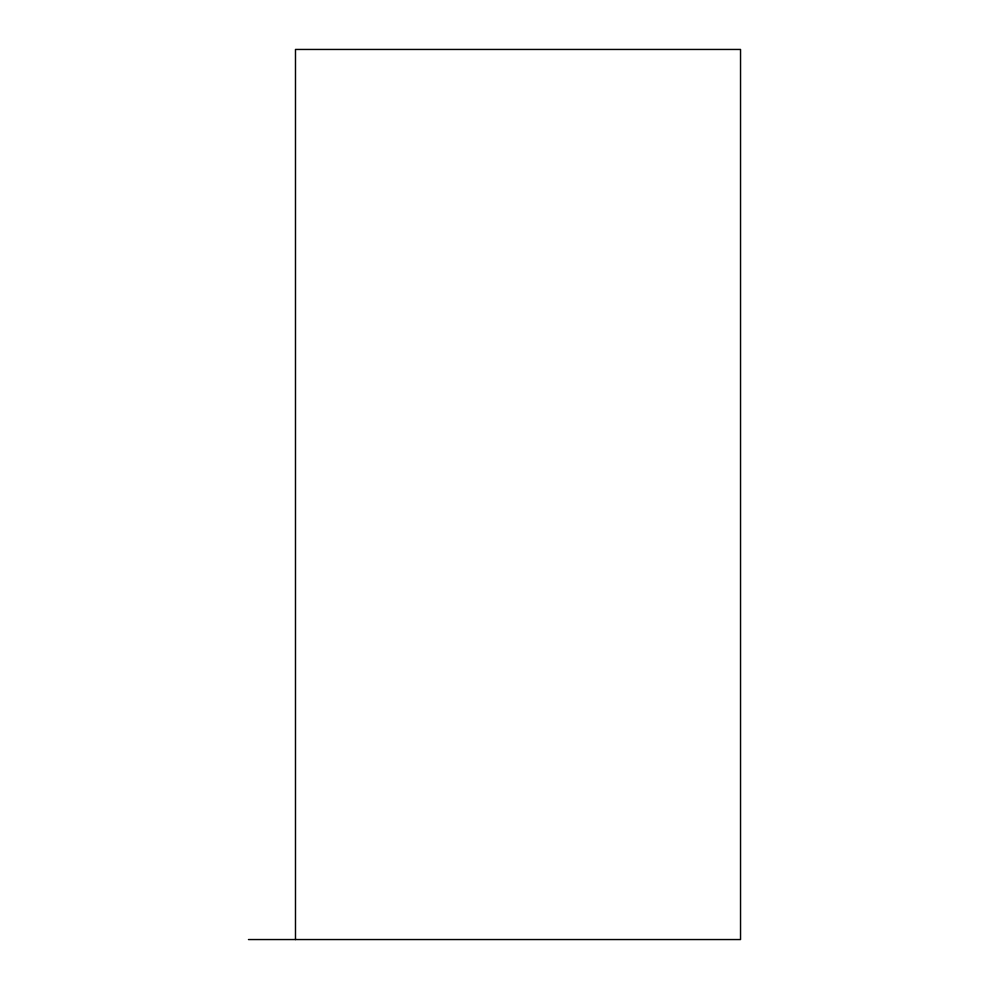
<?xml version="1.0" encoding="UTF-8"?>
<svg xmlns="http://www.w3.org/2000/svg" width="989" height="989" viewBox="0 0 989 989"><rect width="100%" height="100%" fill="white"/><g stroke="black" fill="none" stroke-linecap="round" stroke-linejoin="round"><path stroke-width="1.48" d="M248.462 939.55L740.538 939.55L740.538 49.45L295.488 49.45L295.488 939.55"/></g></svg>
